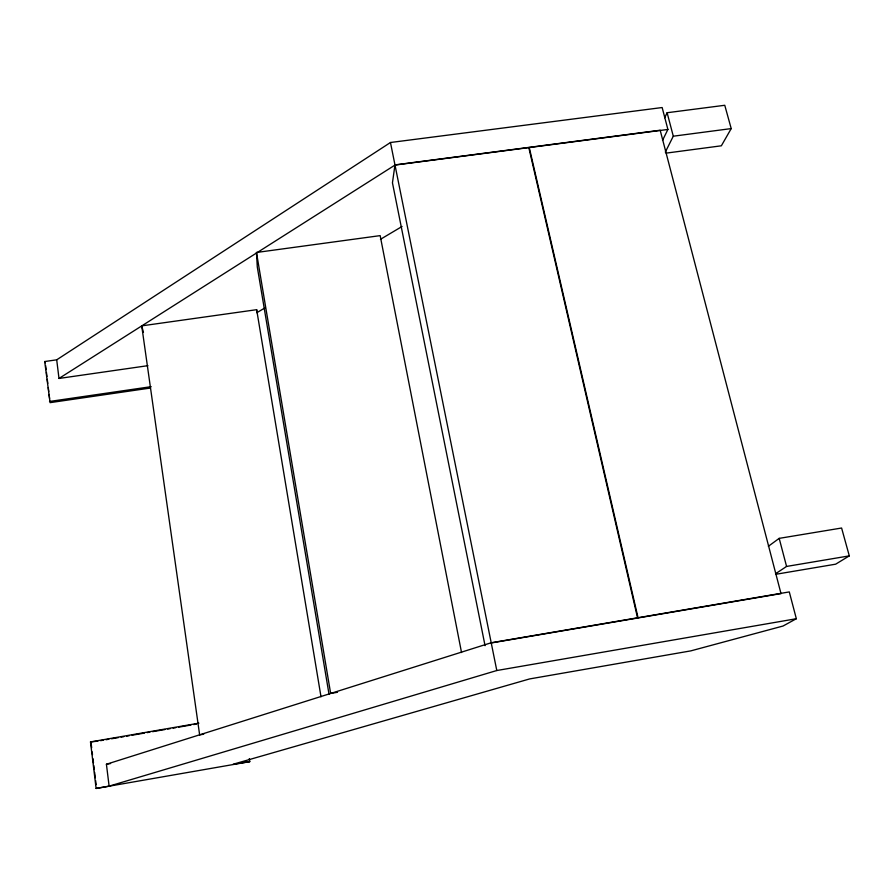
<?xml version="1.0" encoding="UTF-8"?>
<svg xmlns="http://www.w3.org/2000/svg" width="894" height="894" viewBox="0 0 894 894"><rect width="100%" height="100%" fill="white"/><g stroke="black" fill="none" stroke-linecap="round" stroke-linejoin="round"><path stroke-width="1.34" d="M491.242 642.965L637.59 618.033L528.767 147.409L394.969 164.898L392.455 182.823L485.051 645.669M664.711 117.751L667.114 112.733L724.766 105.28L731.214 128.591L721.357 145.8L666.086 153.131M662.51 140.425L667.896 129.451L662.152 107.537L390.466 142.504L56.702 359.824L44.7 361.534L50.086 402.646L150.147 388.074M665.315 152.092L673.294 136.201L667.114 112.733M768.348 546.301L779.188 538.367L841.6 528.019L849.3 555.878L835.655 564.181L775.769 574.294M775.511 573.78L786.575 566.438L849.3 555.878M56.702 359.824L58.993 378.453L395.003 165.066L667.896 129.451M256.779 312.732L265.183 307.748M380.453 239.313L402.065 226.473M96.105 788.452L109.113 786.15L106.42 764.247L491.197 642.764L789.29 591.917L796.342 618.726L783.032 626.024L690.805 650.877L529.65 678.926L233.155 764.225L249.795 761.643L96.105 788.452L90.495 741.931L198.893 723.179M109.113 786.15L496.796 670.522L796.342 618.726M106.42 764.247L110.543 763.532M97.848 741.148L90.495 741.931M100.586 740.668L103.324 740.198M106.062 739.718L108.8 739.249M111.538 738.779L118.377 737.595M121.115 737.114L123.853 736.645M126.59 736.164L129.328 735.695M132.066 735.226L144.381 733.091M147.119 732.622L149.857 732.141M152.595 731.672L164.909 729.538M167.647 729.068L170.385 728.588M173.123 728.118L175.861 727.649M178.599 727.168L190.914 725.034M193.652 724.565L196.389 724.095M203.731 734.186L199.641 734.89L141.721 325.863L256.656 309.682L321.002 696.795M337.507 692.28L330.646 693.453L256.477 252.477L380.162 235.625L461.539 652.542M49.505 401.462L151.175 386.666M58.993 378.453L147.923 365.668M673.294 136.201L731.214 128.591M44.7 361.534L45.292 362.796M141.721 325.863L143.453 332.412M779.188 538.367L786.575 566.438M394.969 164.898L496.796 670.522M390.466 142.504L395.003 165.066M329.026 694.269L257.282 266.915L256.477 252.477M249.281 758.615L249.795 761.643M45.616 365.545L46.119 369.669M46.443 372.418L46.946 376.542M47.27 379.291L47.773 383.414M48.265 387.538L48.757 391.65M49.092 394.399L49.583 398.523M91.177 743.696L91.669 747.786M92.16 751.876L92.495 754.603M92.987 758.704L93.479 762.794M93.814 765.521L94.306 769.622M94.63 772.349L95.289 777.802M95.624 780.54L96.116 784.63M256.656 309.682L256.824 312.352M780.998 593.594L638.092 617.944L529.226 147.354L660.174 130.233L780.998 593.594"/></g></svg>
